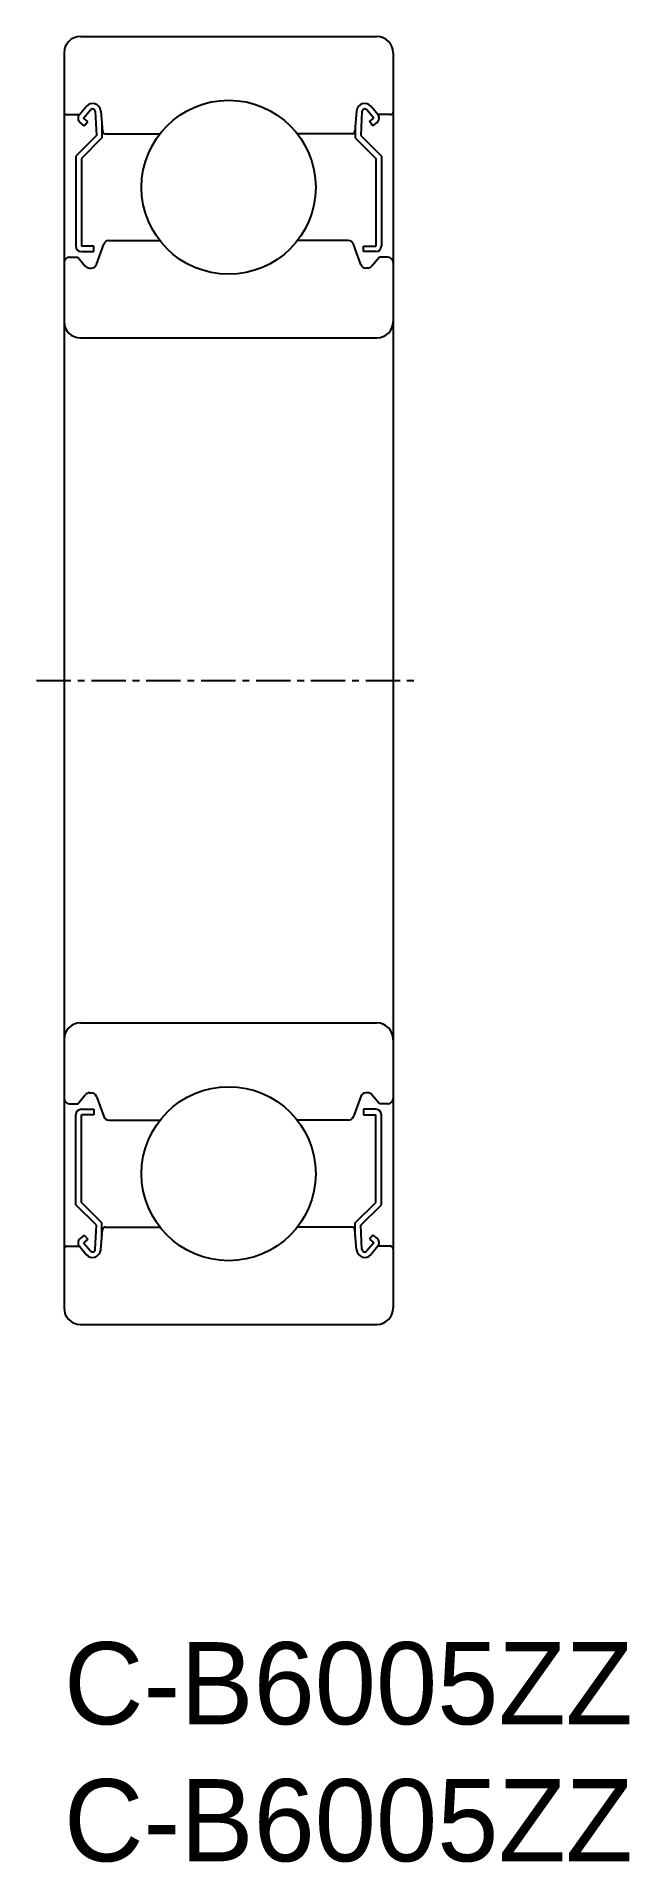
# Model space of a CAD drawing. Extents: x -1 to 20.6, y -5 to 61.6.
import ezdxf

# ---------------------------------------------------------------- set-up
doc = ezdxf.new("R2010")
doc.units = 0
doc.linetypes.add('CENTER', pattern=[2, 1.25, -0.25, 0.25, -0.25])
doc.layers.get('0').update_dxf_attribs({"linetype": 'CONTINUOUS'})
doc.layers.add('CENTER', color=1, linetype='CENTER')

msp = doc.modelspace()

# ---------------------------------------------------------------- linework, layer by layer
at = {"color": 7, "linetype": 'CONTINUOUS'}
for p, q in [((0.6, 61.595), (11.4, 61.595)), ((0, 60.995), (0, 15.195)), ((12, 60.995), (12, 15.195)), ((0.1, 58.745), (0.56, 58.745)), ((0.56, 58.745), (0.81, 59.043)), ((0.713, 58.616), (0.963, 58.914)), ((1.14, 58.855), (1.183, 57.978)), ((1.338, 58.876), (1.403, 58.136)), ((10.662, 58.876), (10.597, 58.136)), ((10.86, 58.855), (10.817, 57.978)), ((11.287, 58.616), (11.037, 58.914)), ((11.44, 58.745), (11.19, 59.043)), ((11.9, 58.745), (11.44, 58.745)), ((1.183, 57.978), (0.433, 57.228)), ((0.738, 58.335), (0.585, 58.463)), ((0.866, 58.488), (0.713, 58.616)), ((0.738, 58.335), (0.866, 58.488)), ((1.383, 58.365), (1.383, 57.895)), ((1.503, 58.045), (3.494, 58.045)), ((10.497, 58.045), (8.506, 58.045)), ((10.617, 58.365), (10.617, 57.895)), ((10.817, 57.978), (11.567, 57.228)), ((11.134, 58.488), (11.287, 58.616)), ((11.262, 58.335), (11.134, 58.488)), ((11.262, 58.335), (11.415, 58.463)), ((1.383, 57.895), (0.633, 57.145)), ((10.617, 57.895), (11.367, 57.145)), ((0.433, 57.228), (0.433, 53.945)), ((0.633, 57.145), (0.633, 53.945)), ((11.367, 57.145), (11.367, 53.945)), ((11.567, 57.228), (11.567, 53.945)), ((1.182, 53.277), (1.45, 54.014)), ((1.638, 54.145), (3.494, 54.145)), ((10.362, 54.145), (8.506, 54.145)), ((10.818, 53.277), (10.55, 54.014)), ((0.2, 53.545), (0.5, 53.545)), ((0.5, 53.545), (0.776, 53.217)), ((1.083, 53.945), (0.633, 53.945)), ((0.633, 53.745), (1.083, 53.745)), ((1.083, 53.745), (1.083, 53.945)), ((10.917, 53.745), (10.917, 53.945)), ((10.917, 53.945), (11.367, 53.945)), ((11.367, 53.745), (10.917, 53.745)), ((11.5, 53.545), (11.224, 53.217)), ((11.8, 53.545), (11.5, 53.545)), ((0.929, 53.145), (0.994, 53.145)), ((11.071, 53.145), (11.006, 53.145)), ((0.6, 50.595), (11.4, 50.595)), ((0.6, 25.595), (11.4, 25.595)), ((0.5, 22.645), (0.776, 22.974)), ((0.929, 23.045), (0.994, 23.045)), ((1.182, 22.914), (1.45, 22.177)), ((10.818, 22.914), (10.55, 22.177)), ((11.071, 23.045), (11.006, 23.045)), ((11.5, 22.645), (11.224, 22.974)), ((0.2, 22.645), (0.5, 22.645)), ((0.433, 18.962), (0.433, 22.245)), ((0.633, 22.445), (1.083, 22.445)), ((0.633, 19.045), (0.633, 22.245)), ((1.083, 22.245), (0.633, 22.245)), ((1.083, 22.445), (1.083, 22.245)), ((1.638, 22.045), (3.494, 22.045)), ((10.362, 22.045), (8.506, 22.045)), ((10.917, 22.445), (10.917, 22.245)), ((11.367, 22.445), (10.917, 22.445)), ((10.917, 22.245), (11.367, 22.245)), ((11.367, 19.045), (11.367, 22.245)), ((11.8, 22.645), (11.5, 22.645)), ((11.567, 18.962), (11.567, 22.245)), ((1.183, 18.212), (0.433, 18.962)), ((1.383, 18.295), (0.633, 19.045)), ((10.617, 18.295), (11.367, 19.045)), ((10.817, 18.212), (11.567, 18.962)), ((1.14, 17.335), (1.183, 18.212)), ((1.338, 17.314), (1.403, 18.054)), ((1.383, 17.825), (1.383, 18.295)), ((1.503, 18.145), (3.494, 18.145)), ((10.497, 18.145), (8.506, 18.145)), ((10.662, 17.314), (10.597, 18.054)), ((10.617, 17.825), (10.617, 18.295)), ((10.86, 17.335), (10.817, 18.212)), ((0.1, 17.445), (0.56, 17.445)), ((0.56, 17.445), (0.81, 17.148)), ((0.738, 17.855), (0.585, 17.727)), ((0.866, 17.702), (0.713, 17.574)), ((0.713, 17.574), (0.963, 17.276)), ((0.738, 17.855), (0.866, 17.702)), ((11.287, 17.574), (11.037, 17.276)), ((11.262, 17.855), (11.134, 17.702)), ((11.134, 17.702), (11.287, 17.574)), ((11.44, 17.445), (11.19, 17.148)), ((11.262, 17.855), (11.415, 17.727)), ((11.9, 17.445), (11.44, 17.445)), ((0.6, 14.595), (11.4, 14.595)), ((3.5, 14.595), (3.5, 14.595)), ((6, 14.595), (6, 14.595))]:
    msp.add_line(p, q, dxfattribs=at)
for centre in [(6, 56.095), (6, 20.095)]:
    msp.add_circle(centre, 3.175, dxfattribs=at)
for centre, radius, start, end in [((0.6, 60.995), 0.6, 90, 180), ((11.4, 60.995), 0.6, 0, 90), ((0.1, 58.845), 0.1, 180, 270), ((0.713, 58.616), 0.2, 140.00119, 230.08631), ((1.039, 58.85), 0.3, 4.99669, 140.00119), ((1.04, 58.85), 0.1, 2.81975, 140.00234), ((10.961, 58.85), 0.3, 39.99881, 175.00331), ((10.96, 58.85), 0.1, 39.99766, 177.18025), ((11.287, 58.616), 0.2, 309.91369, 39.99881), ((11.9, 58.845), 0.1, 270, 0), ((1.503, 58.145), 0.1, 184.99669, 270), ((10.497, 58.145), 0.1, 270, 355.00331), ((1.638, 53.945), 0.2, 90, 159.99215), ((10.362, 53.945), 0.2, 20.00785, 90), ((0.2, 53.345), 0.2, 90, 180), ((0.633, 53.945), 0.2, 180, 270), ((11.367, 53.945), 0.2, 270, 0), ((11.8, 53.345), 0.2, 0, 90), ((0.929, 53.345), 0.2, 219.9945, 270), ((0.994, 53.345), 0.2, 270, 339.99215), ((11.006, 53.345), 0.2, 200.00785, 270), ((11.071, 53.345), 0.2, 270, 320.0055), ((0.6, 51.195), 0.6, 180, 270), ((11.4, 51.195), 0.6, 270, 0), ((0.6, 24.995), 0.6, 90, 180), ((11.4, 24.995), 0.6, 0, 90), ((0.2, 22.845), 0.2, 180, 270), ((0.929, 22.845), 0.2, 90, 140.0055), ((0.994, 22.845), 0.2, 20.00785, 90), ((11.006, 22.845), 0.2, 90, 159.99215), ((11.071, 22.845), 0.2, 39.9945, 90), ((11.8, 22.845), 0.2, 270, 0), ((0.633, 22.245), 0.2, 90, 180), ((1.638, 22.245), 0.2, 200.00785, 270), ((10.362, 22.245), 0.2, 270, 339.99215), ((11.367, 22.245), 0.2, 0, 90), ((1.503, 18.045), 0.1, 90, 175.00331), ((10.497, 18.045), 0.1, 4.99669, 90), ((0.1, 17.345), 0.1, 90, 180), ((0.713, 17.574), 0.2, 129.91369, 219.99881), ((1.04, 17.34), 0.1, 219.99766, 357.18025), ((10.96, 17.34), 0.1, 182.81975, 320.00234), ((11.287, 17.574), 0.2, 320.00119, 50.08631), ((11.9, 17.345), 0.1, 0, 90), ((1.039, 17.34), 0.3, 219.99881, 355.00331), ((10.961, 17.34), 0.3, 184.99669, 320.00119), ((0.6, 15.195), 0.6, 180, 270), ((11.4, 15.195), 0.6, 270, 0)]:
    msp.add_arc(centre, radius, start, end, dxfattribs=at)
at = {"layer": 'CENTER', "color": 1, "linetype": 'CENTER'}
msp.add_line((-1, 38.095), (13, 38.095), dxfattribs=at)

# ---------------------------------------------------------------- texts
at = {"color": 7, "linetype": 'CONTINUOUS'}
for p in [(0, 0), (0, -5)]:
    msp.add_text('C-B6005ZZ', height=3, dxfattribs=at).set_placement(p)

doc.saveas('drawing.dxf')
